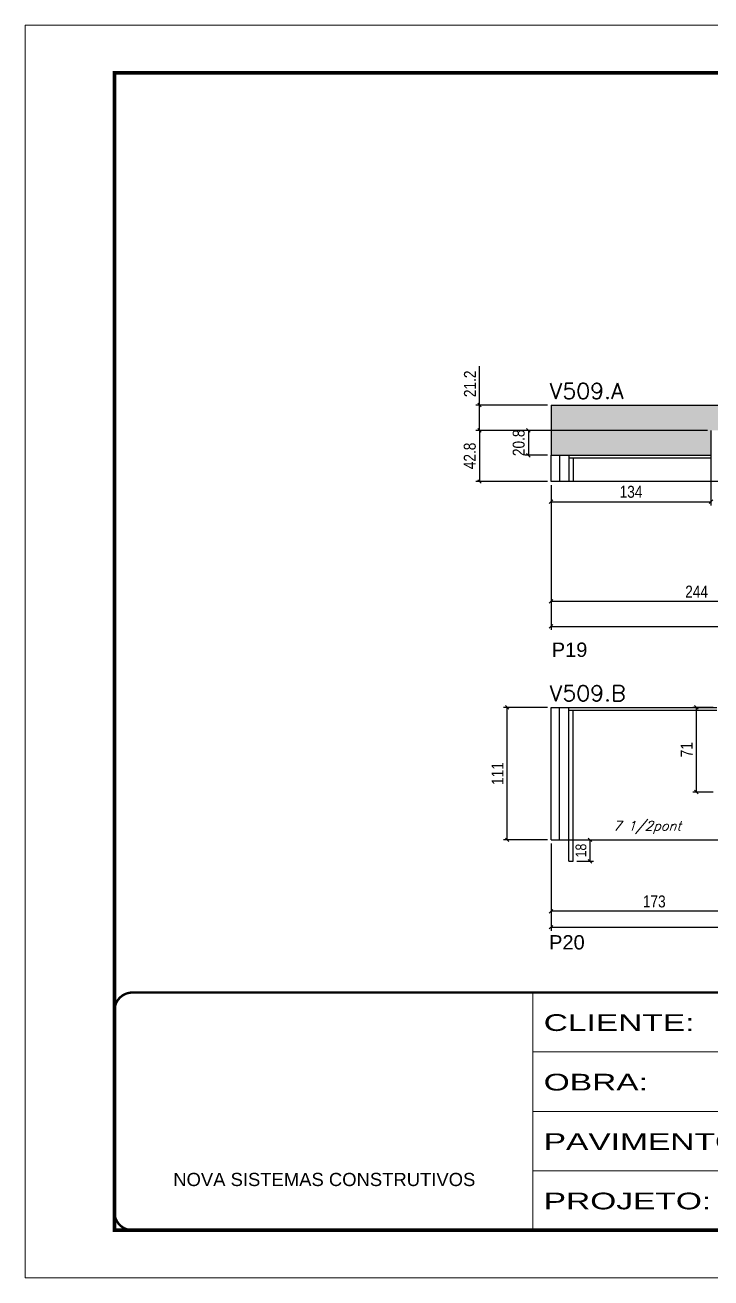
# Model space of a CAD drawing. Extents: x -21493 to -15213, y -12134 to 11887.
# Drawn here: x -16725 to -16150, y 7392 to 8442 of the extents above; entities that cross this region are included whole.
import ezdxf

# ---------------------------------------------------------------- set-up
doc = ezdxf.new("R2010")
doc.units = 0
doc.linetypes.add('CONTINUO', pattern=[0])
doc.linetypes.add('DASHED', pattern=[0.75, 0.5, -0.25])
for name, color, linetype in [('5', 5, 'Continuous'), ('COTA', 241, 'Continuous'), ('Painéis', 200, 'Continuous'), ('SARR_2.2x7', 40, 'Continuous'), ('SARR_3.5x7', 81, 'Continuous'), ('texto', 7, 'Continuous')]:
    doc.layers.add(name, color=color, linetype=linetype)
for name, color, linetype, lineweight in [('Folhas', 255, 'Continuous', 9), ('SARRAFO DE PRESSAO', 251, 'DASHED', 9), ('Texto Seção', 7, 'Continuous', 15)]:
    doc.layers.add(name, color=color, linetype=linetype, lineweight=lineweight)
doc.styles.add('ARIAL', font='arial.ttf')
doc.styles.add('COTA TECNICA', font='techl___.ttf', dxfattribs={"height": 10})
doc.styles.add('COTA TECNICA-50', font='techl___.ttf', dxfattribs={"height": 9})
doc.styles.add('REGUA-120', font='ROMANS.shx', dxfattribs={"height": 15})
doc.styles.add('Romans', font='romans.shx')
doc.styles.get("Standard").update_dxf_attribs({"font": 'arial.ttf'})
doc.styles.add('Tecnologia', font='')
doc.styles.get('Tecnologia').set_extended_font_data('Forgotten Futurist')
doc.dimstyles.new('COTA PAINEL-50', dxfattribs={"dimtxt": 9, "dimasz": 3, "dimexe": 3, "dimexo": 3, "dimgap": 3, "dimtad": 1, "dimdec": 1, "dimzin": 12, "dimdsep": 46, "dimtxsty": 'COTA TECNICA-50', "dimblk1": 'OBLIQUE', "dimblk2": 'OBLIQUE', "dimsah": 1, "dimcen": 0.9, "dimclrd": 4, "dimclre": 4, "dimclrt": 240, "dimadec": 1, "dimazin": 3, "dimtfac": 1, "dimtdec": 1, "dimtmove": 0, "dimatfit": 3, "dimfxl": 1, "dimtolj": 1, "dimtzin": 12, "dimarcsym": 0})
doc.dimstyles.new('PAINEL', dxfattribs={"dimtxt": 10, "dimasz": 3, "dimexe": 3, "dimexo": 3, "dimgap": 3, "dimtad": 1, "dimdec": 1, "dimzin": 12, "dimdsep": 46, "dimtxsty": 'COTA TECNICA', "dimblk1": 'OBLIQUE', "dimblk2": 'OBLIQUE', "dimsah": 1, "dimcen": 0.9, "dimclrd": 4, "dimclre": 4, "dimclrt": 240, "dimadec": 1, "dimazin": 3, "dimtfac": 1, "dimtdec": 1, "dimtmove": 0, "dimatfit": 3, "dimfxl": 1, "dimtolj": 1, "dimtzin": 12, "dimarcsym": 0})

# ---------------------------------------------------------------- blocks, each defined once
blk = doc.blocks.new('_Oblique')
at = {"color": 0, "linetype": 'ByBlock', "lineweight": -2}
blk.add_line((-0.5, -0.5), (0.5, 0.5), dxfattribs=at)
blk = doc.blocks.new('*D451')
at = {"layer": 'COTA', "color": 4, "linetype": 'ByBlock', "lineweight": -2, "transparency": 16777216}
for p, q in [((-16284, 8056), (-16284, 7955.6)), ((-16040, 8056), (-16040, 7955.6)), ((-16284, 7958.6), (-16040, 7958.6))]:
    blk.add_line(p, q, dxfattribs=at)
at = {"layer": 'Defpoints', "color": 0, "linetype": 'ByBlock', "transparency": 16777216}
for p in [(-16284, 8059), (-16040, 8059), (-16040, 7958.6)]:
    blk.add_point(p, dxfattribs=at)
at = {"layer": 'COTA', "color": 4, "linetype": 'ByBlock', "lineweight": -2, "transparency": 16777216, "xscale": 3, "yscale": 3, "zscale": 3, "rotation": 180}
blk.add_blockref('_Oblique', (-16284, 7958.6), dxfattribs=at)
at = {"layer": 'COTA', "color": 4, "linetype": 'ByBlock', "lineweight": -2, "transparency": 16777216, "xscale": 3, "yscale": 3, "zscale": 3}
blk.add_blockref('_Oblique', (-16040, 7958.6), dxfattribs=at)
at = {"layer": 'COTA', "color": 240, "linetype": 'ByBlock', "transparency": 16777216, "insert": (-16162, 7966.7), "char_height": 10, "attachment_point": 5, "style": 'COTA TECNICA'}
blk.add_mtext('\\A1;244', dxfattribs=at)
blk = doc.blocks.new('*D1042')
at = {"layer": 'Defpoints', "color": 0, "ltscale": 25, "transparency": 16777216}
for p in [(-16150, 8101.8), (-16303, 8081), (-16284, 8081)]:
    blk.add_point(p, dxfattribs=at)
at = {"layer": 'SARR_3.5x7', "color": 4, "lineweight": -2, "ltscale": 25, "transparency": 16777216}
for p, q in [((-16153, 8101.8), (-16306, 8101.8)), ((-16303, 8101.8), (-16303, 8081)), ((-16287, 8081), (-16306, 8081))]:
    blk.add_line(p, q, dxfattribs=at)
at = {"layer": 'SARR_3.5x7', "color": 4, "lineweight": -2, "ltscale": 25, "transparency": 16777216, "xscale": 3, "yscale": 3, "zscale": 3}
for p, rotation in [((-16303, 8101.8), 90), ((-16303, 8081), 270)]:
    blk.add_blockref('_Oblique', p, dxfattribs=dict(at, rotation=rotation))
at = {"layer": 'SARR_3.5x7', "color": 240, "ltscale": 25, "transparency": 16777216, "insert": (-16311.1, 8091.4), "char_height": 10, "attachment_point": 5, "rotation": 90, "style": 'COTA TECNICA'}
blk.add_mtext('\\A1;20.8', dxfattribs=at)
blk = doc.blocks.new('*D1043')
at = {"layer": 'Defpoints', "color": 0, "ltscale": 25, "transparency": 16777216}
for p in [(-16150, 8077.3), (-16284, 8059), (-16150, 8042)]:
    blk.add_point(p, dxfattribs=at)
at = {"layer": 'SARR_3.5x7', "color": 4, "lineweight": -2, "ltscale": 25, "transparency": 16777216}
for p, q in [((-16150, 8074.3), (-16150, 8039)), ((-16284, 8056), (-16284, 8039)), ((-16284, 8042), (-16150, 8042))]:
    blk.add_line(p, q, dxfattribs=at)
at = {"layer": 'SARR_3.5x7', "color": 4, "lineweight": -2, "ltscale": 25, "transparency": 16777216, "xscale": 3, "yscale": 3, "zscale": 3, "rotation": 180}
blk.add_blockref('_Oblique', (-16284, 8042), dxfattribs=at)
at = {"layer": 'SARR_3.5x7', "color": 4, "lineweight": -2, "ltscale": 25, "transparency": 16777216, "xscale": 3, "yscale": 3, "zscale": 3}
blk.add_blockref('_Oblique', (-16150, 8042), dxfattribs=at)
at = {"layer": 'SARR_3.5x7', "color": 240, "ltscale": 25, "transparency": 16777216, "insert": (-16217, 8050.3), "char_height": 10, "attachment_point": 5, "style": 'COTA TECNICA'}
blk.add_mtext('\\A1;134', dxfattribs=at)
blk = doc.blocks.new('*D1063')
at = {"layer": 'Defpoints', "color": 0, "ltscale": 25, "transparency": 16777216}
for p in [(-16150, 8101.8), (-16344, 8059), (-16284, 8059)]:
    blk.add_point(p, dxfattribs=at)
at = {"layer": 'SARR_3.5x7', "color": 4, "lineweight": -2, "ltscale": 25, "transparency": 16777216}
for p, q in [((-16153, 8101.8), (-16347, 8101.8)), ((-16344, 8101.8), (-16344, 8059)), ((-16287, 8059), (-16347, 8059))]:
    blk.add_line(p, q, dxfattribs=at)
at = {"layer": 'SARR_3.5x7', "color": 4, "lineweight": -2, "ltscale": 25, "transparency": 16777216, "xscale": 3, "yscale": 3, "zscale": 3}
for p, rotation in [((-16344, 8101.8), 90), ((-16344, 8059), 270)]:
    blk.add_blockref('_Oblique', p, dxfattribs=dict(at, rotation=rotation))
at = {"layer": 'SARR_3.5x7', "color": 240, "ltscale": 25, "transparency": 16777216, "insert": (-16352.1, 8080.4), "char_height": 10, "attachment_point": 5, "rotation": 90, "style": 'COTA TECNICA'}
blk.add_mtext('\\A1;42.8', dxfattribs=at)
blk = doc.blocks.new('*D1064')
at = {"layer": 'Defpoints', "color": 0, "ltscale": 25, "transparency": 16777216}
for p in [(-16344, 8123), (-16284, 8123), (-16284, 8101.8)]:
    blk.add_point(p, dxfattribs=at)
at = {"layer": 'SARR_3.5x7', "color": 4, "lineweight": -2, "ltscale": 25, "transparency": 16777216}
for p, q in [((-16344, 8123), (-16344, 8155.7)), ((-16287, 8123), (-16347, 8123)), ((-16344, 8101.8), (-16344, 8123)), ((-16287, 8101.8), (-16347, 8101.8))]:
    blk.add_line(p, q, dxfattribs=at)
at = {"layer": 'SARR_3.5x7', "color": 4, "lineweight": -2, "ltscale": 25, "transparency": 16777216, "xscale": 3, "yscale": 3, "zscale": 3}
for p, rotation in [((-16344, 8123), 90), ((-16344, 8101.8), 270)]:
    blk.add_blockref('_Oblique', p, dxfattribs=dict(at, rotation=rotation))
at = {"layer": 'SARR_3.5x7', "color": 240, "ltscale": 25, "transparency": 16777216, "insert": (-16352, 8140.8), "char_height": 10, "attachment_point": 5, "rotation": 90, "style": 'COTA TECNICA'}
blk.add_mtext('\\A1;21.2', dxfattribs=at)
blk = doc.blocks.new('*D1065')
at = {"layer": 'COTA', "color": 4, "lineweight": -2, "ltscale": 25, "transparency": 16777216}
for p, q in [((-16284, 7755.7), (-16284, 7695.8)), ((-16111, 7755.7), (-16111, 7695.8)), ((-16111, 7698.8), (-16284, 7698.8))]:
    blk.add_line(p, q, dxfattribs=at)
at = {"layer": 'Defpoints', "color": 0, "ltscale": 25, "transparency": 16777216}
for p in [(-16284, 7758.7), (-16111, 7758.7), (-16284, 7698.8)]:
    blk.add_point(p, dxfattribs=at)
at = {"layer": 'COTA', "color": 4, "lineweight": -2, "ltscale": 25, "transparency": 16777216, "xscale": 3, "yscale": 3, "zscale": 3, "rotation": 180}
blk.add_blockref('_Oblique', (-16284, 7698.8), dxfattribs=at)
at = {"layer": 'COTA', "color": 4, "lineweight": -2, "ltscale": 25, "transparency": 16777216, "xscale": 3, "yscale": 3, "zscale": 3}
blk.add_blockref('_Oblique', (-16111, 7698.8), dxfattribs=at)
at = {"layer": 'COTA', "color": 240, "ltscale": 25, "transparency": 16777216, "insert": (-16197.5, 7707), "char_height": 10, "attachment_point": 5, "style": 'COTA TECNICA'}
blk.add_mtext('\\A1;173', dxfattribs=at)
blk = doc.blocks.new('*D1066')
at = {"layer": 'COTA', "color": 4, "lineweight": -2, "ltscale": 25, "transparency": 16777216}
for p, q in [((-16287, 7869.7), (-16323.8, 7869.7)), ((-16320.8, 7758.7), (-16320.8, 7869.7)), ((-16287, 7758.7), (-16323.8, 7758.7))]:
    blk.add_line(p, q, dxfattribs=at)
at = {"layer": 'Defpoints', "color": 0, "ltscale": 25, "transparency": 16777216}
for p in [(-16320.8, 7869.7), (-16284, 7869.7), (-16284, 7758.7)]:
    blk.add_point(p, dxfattribs=at)
at = {"layer": 'COTA', "color": 4, "lineweight": -2, "ltscale": 25, "transparency": 16777216, "xscale": 3, "yscale": 3, "zscale": 3}
for p, rotation in [((-16320.8, 7869.7), 90), ((-16320.8, 7758.7), 270)]:
    blk.add_blockref('_Oblique', p, dxfattribs=dict(at, rotation=rotation))
at = {"layer": 'COTA', "color": 240, "ltscale": 25, "transparency": 16777216, "insert": (-16328.9, 7814.2), "char_height": 10, "attachment_point": 5, "rotation": 90, "style": 'COTA TECNICA'}
blk.add_mtext('\\A1;111', dxfattribs=at)
blk = doc.blocks.new('*D475')
at = {"layer": 'COTA', "color": 4, "lineweight": -2, "ltscale": 25, "transparency": 16777216}
for p, q in [((-15494, 7802.7), (-15494, 7682.5)), ((-16284, 7755.7), (-16284, 7682.5)), ((-16284, 7685.5), (-15494, 7685.5))]:
    blk.add_line(p, q, dxfattribs=at)
at = {"layer": 'Defpoints', "color": 0, "ltscale": 25, "transparency": 16777216}
for p in [(-15494, 7805.7), (-16284, 7758.7), (-15494, 7685.5)]:
    blk.add_point(p, dxfattribs=at)
at = {"layer": 'COTA', "color": 4, "lineweight": -2, "ltscale": 25, "transparency": 16777216, "xscale": 3, "yscale": 3, "zscale": 3, "rotation": 180}
blk.add_blockref('_Oblique', (-16284, 7685.5), dxfattribs=at)
at = {"layer": 'COTA', "color": 4, "lineweight": -2, "ltscale": 25, "transparency": 16777216, "xscale": 3, "yscale": 3, "zscale": 3}
blk.add_blockref('_Oblique', (-15494, 7685.5), dxfattribs=at)
at = {"layer": 'COTA', "color": 240, "ltscale": 25, "transparency": 16777216, "insert": (-15889, 7693.6), "char_height": 10, "attachment_point": 5, "style": 'COTA TECNICA'}
blk.add_mtext('\\A1;790', dxfattribs=at)
blk = doc.blocks.new('*D476')
at = {"layer": 'COTA', "color": 4, "lineweight": -2, "ltscale": 25, "transparency": 16777216}
for p, q in [((-16284, 8056), (-16284, 7934.6)), ((-15564, 8009), (-15564, 7934.6)), ((-16284, 7937.6), (-15564, 7937.6))]:
    blk.add_line(p, q, dxfattribs=at)
at = {"layer": 'Defpoints', "color": 0, "ltscale": 25, "transparency": 16777216}
for p in [(-16284, 8059), (-15564, 8012), (-15564, 7937.6)]:
    blk.add_point(p, dxfattribs=at)
at = {"layer": 'COTA', "color": 4, "lineweight": -2, "ltscale": 25, "transparency": 16777216, "xscale": 3, "yscale": 3, "zscale": 3, "rotation": 180}
blk.add_blockref('_Oblique', (-16284, 7937.6), dxfattribs=at)
at = {"layer": 'COTA', "color": 4, "lineweight": -2, "ltscale": 25, "transparency": 16777216, "xscale": 3, "yscale": 3, "zscale": 3}
blk.add_blockref('_Oblique', (-15564, 7937.6), dxfattribs=at)
at = {"layer": 'COTA', "color": 240, "ltscale": 25, "transparency": 16777216, "insert": (-15924, 7945.8), "char_height": 10, "attachment_point": 5, "style": 'COTA TECNICA'}
blk.add_mtext('\\A1;720', dxfattribs=at)
blk = doc.blocks.new('*D1073')
at = {"layer": 'COTA', "color": 4, "lineweight": -2, "ltscale": 25, "transparency": 16777216}
for p, q in [((-16148, 7869.7), (-16165.3, 7869.7)), ((-16162.3, 7869.7), (-16162.3, 7798.7)), ((-16148, 7798.7), (-16165.3, 7798.7))]:
    blk.add_line(p, q, dxfattribs=at)
at = {"layer": 'Defpoints', "color": 0, "ltscale": 25, "transparency": 16777216}
for p in [(-16145, 7869.7), (-16162.3, 7798.7), (-16145, 7798.7)]:
    blk.add_point(p, dxfattribs=at)
at = {"layer": 'COTA', "color": 4, "lineweight": -2, "ltscale": 25, "transparency": 16777216, "xscale": 3, "yscale": 3, "zscale": 3}
for p, rotation in [((-16162.3, 7869.7), 90), ((-16162.3, 7798.7), 270)]:
    blk.add_blockref('_Oblique', p, dxfattribs=dict(at, rotation=rotation))
at = {"layer": 'COTA', "color": 240, "ltscale": 25, "transparency": 16777216, "insert": (-16170.4, 7834.2), "char_height": 10, "attachment_point": 5, "rotation": 90, "style": 'COTA TECNICA'}
blk.add_mtext('\\A1;71', dxfattribs=at)
blk = doc.blocks.new('*D1157')
at = {"layer": 'COTA', "color": 4, "lineweight": -2, "transparency": 16777216}
for p, q in [((-16262.5, 7758.7), (-16248.3, 7758.7)), ((-16251.3, 7740.7), (-16251.3, 7758.7)), ((-16262.5, 7740.7), (-16248.3, 7740.7))]:
    blk.add_line(p, q, dxfattribs=at)
at = {"layer": 'Defpoints', "color": 0, "transparency": 16777216}
for p in [(-16265.5, 7758.7), (-16251.3, 7758.7), (-16265.5, 7740.7)]:
    blk.add_point(p, dxfattribs=at)
at = {"layer": 'COTA', "color": 4, "lineweight": -2, "transparency": 16777216, "xscale": 3, "yscale": 3, "zscale": 3}
for p, rotation in [((-16251.3, 7758.7), 90), ((-16251.3, 7740.7), 270)]:
    blk.add_blockref('_Oblique', p, dxfattribs=dict(at, rotation=rotation))
at = {"layer": 'COTA', "color": 240, "transparency": 16777216, "insert": (-16258.9, 7749.7), "char_height": 9, "attachment_point": 5, "rotation": 90, "style": 'COTA TECNICA-50'}
blk.add_mtext('\\A1;18', dxfattribs=at)
blk = doc.blocks.new('9999999999')
at = {"color": 30, "linetype": 'CONTINUO'}
for p, q in [((98564.6, 34230.2), (98564.6, 34429.4)), ((98564.6, 34379.6), (99584, 34379.6)), ((98564.6, 34329.8), (99488, 34329.8)), ((98564.6, 34280), (99488, 34280))]:
    blk.add_line(p, q, dxfattribs=at)
at = {"color": 30, "linetype": 'CONTINUO', "const_width": 2}
blk.add_lwpolyline([(99584, 34230.2), (99584, 34414.4, 0.414214), (99569, 34429.4), (98229, 34429.4, 0.414214), (98214, 34414.4), (98214, 34245.2, 0.414214), (98229, 34230.2), (99584, 34230.2)], format="xyb", dxfattribs=at)
at = {"layer": 'Folhas'}
blk.add_lwpolyline([(98139, 34190.2), (99624, 34190.2), (99624, 35240.2), (98139, 35240.2)], close=True, dxfattribs=at)
at = {"layer": 'Folhas', "color": 30, "const_width": 3}
blk.add_lwpolyline([(98214, 34230.2), (99584, 34230.2), (99584, 35200.2), (98214, 35200.2)], close=True, dxfattribs=at)
at = {"color": 7, "linetype": 'Continuous', "ltscale": 5, "style": 'ARIAL'}
blk.add_text('NOVA SISTEMAS CONSTRUTIVOS', height=11.059, dxfattribs=at).set_placement((98263.2, 34267.2))
at = {"layer": 'Folhas', "color": 7, "style": 'Tecnologia', "width": 1.5}
for s, p in [('CLIENTE:', (98573.7, 34397.2)), ('OBRA:', (98573.7, 34347.3)), ('PAVIMENTO:', (98573.7, 34297.5)), ('PROJETO:', (98573.7, 34247.7))]:
    blk.add_text(s, height=14, dxfattribs=at).set_placement(p)

msp = doc.modelspace()

# ---------------------------------------------------------------- hatches: boundary and pattern name
at = {"layer": 'COTA', "linetype": 'ByBlock'}
h = msp.add_hatch(dxfattribs=at)
h.set_pattern_fill('AR-CONC', color=256, scale=0.03)
h.set_pattern_definition([(50, (-153862.1976, -15651.098), (5.46554007, -0.47817257), [0.5715, -6.2865]), (355, (-153862.1976, -15651.098), (-1.05730264, 5.73170536), [0.4572, -5.02921753]), (100.4514447, (-153861.742, -15651.1376), (4.40823741, 5.25353256), [0.48570026, -5.34270734]), (46.1842, (-153862.1976, -15649.574), (8.13237123, -1.26126984), [0.85725, -9.42975]), (96.6355576, (-153861.52, -15649.679), (7.122124, 7.42278374), [0.7285507, -8.01406824]), (351.184151, (-153862.198, -15649.574), (7.122124, 7.42278374), [0.685799, -7.54379196]), (21, (-153861.4356, -15649.955), (4.54843174, -3.06795595), [0.5715, -6.2865]), (326, (-153861.4356, -15649.955), (1.85406085, 5.52563898), [0.4572, -5.0292]), (71.451445, (-153861.0566, -15650.2105), (6.40249258, 2.45768307), [0.48570026, -5.34269813]), (37.5, (-153862.1976, -15651.0978), (0.092658098, 2.536651166), [0, -4.96824, 0, -5.1054, 0, -5.04825]), (7.5, (-153862.1976, -15651.0978), (2.004589875, 3.005417245), [0, -2.91084, 0, -4.85394, 0, -1.92405]), (327.5, (-153863.8969, -15651.0978), (4.067717855, -0.17186232), [0, -1.905, 0, -5.9436, 0, -7.8867]), (317.5, (-153864.659, -15651.0978), (4.44387544, 0.76279473), [0, -2.4765, 0, -3.94716, 0, -5.6007])])
h.paths.add_polyline_path([(-16283.99, 8122.96), (-16283.99, 8080.96), (-16149.99, 8080.96), (-16149.99, 8099.56), (-16149.99, 8101.76), (-15563.99, 8101.76), (-15563.99, 8122.96)])

# ---------------------------------------------------------------- linework, layer by layer
for q in [(-15563.99, 8122.96), (-16283.99, 8080.96)]:
    msp.add_line((-16283.99, 8122.96), q, dxfattribs=at)
at = {"layer": 'Painéis', "linetype": 'ByBlock'}
for p, q in [((-16149.99, 8101.76), (-16149.99, 8080.96)), ((-16283.99, 8080.96), (-16149.99, 8080.96)), ((-16283.99, 8058.96), (-16283.99, 8080.96)), ((-15706.99, 8058.96), (-16283.99, 8058.96))]:
    msp.add_line(p, q, dxfattribs=at)
at = {"layer": 'Painéis', "ltscale": 25}
for p, q in [((-16283.99, 7869.66), (-16144.99, 7869.66)), ((-16283.99, 7758.66), (-16283.99, 7869.66)), ((-16283.99, 7758.66), (-16110.99, 7758.66))]:
    msp.add_line(p, q, dxfattribs=at)
at = {"layer": 'SARR_2.2x7', "linetype": 'Continuous'}
for p, q in [((-16276.99, 8080.96), (-16276.99, 8058.96)), ((-16268.99, 8078.76), (-16149.99, 8078.76)), ((-16276.99, 7758.66), (-16276.99, 7869.66)), ((-16268.99, 7867.46), (-16144.99, 7867.46))]:
    msp.add_line(p, q, dxfattribs=at)
at = {"layer": 'SARR_3.5x7'}
for p, q in [((-16149.99, 8099.56), (-16149.99, 8058.96)), ((-16268.99, 8080.96), (-16268.99, 8058.96)), ((-16265.49, 8078.76), (-16265.49, 8058.96)), ((-16268.99, 7740.66), (-16268.99, 7869.66)), ((-16265.49, 7740.66), (-16265.49, 7867.46)), ((-16268.99, 7740.66), (-16265.49, 7740.66))]:
    msp.add_line(p, q, dxfattribs=at)

# ---------------------------------------------------------------- block references
at = {"layer": 'SARRAFO DE PRESSAO', "color": 6, "linetype": 'ByBlock'}
msp.add_blockref('9999999999', (-114863.89, -26798.7), dxfattribs=at)

# ---------------------------------------------------------------- texts
at = {"layer": '5', "linetype": 'Continuous'}
for s, p in [('P19', (-16283.39, 7912)), ('P20', (-16285.63, 7666.78))]:
    msp.add_text(s, height=12, rotation=359.99996, dxfattribs=at).set_placement(p)
at = {"layer": 'texto', "color": 2, "insert": (-16203.62, 7769.1), "char_height": 8, "attachment_point": 5, "style": 'Romans'}
msp.add_mtext('{\\Q19;\\C256;7 1/2pont}', dxfattribs=at)
at = {"layer": 'Texto Seção', "style": 'REGUA-120', "width": 1.05}
for s, p in [('V509.A', (-16285.14, 8128.32)), ('V509.B', (-16285.14, 7875.02))]:
    msp.add_text(s, height=13, dxfattribs=at).set_placement(p)

# ---------------------------------------------------------------- dimensions: what is measured, and where the dimension line sits
at = {"layer": 'COTA', "linetype": 'ByBlock'}
dim = msp.add_aligned_dim(p1=(-16283.99, 8058.96), p2=(-16039.99, 8058.96), distance=-100.33, dimstyle='PAINEL', dxfattribs=at)
dim.commit()
dim.dimension.update_dxf_attribs({"geometry": '*D451', "text_midpoint": (-16161.99, 7966.7)})
at = {"layer": 'COTA', "ltscale": 25}
for base, p1, p2, picture, middle in [((-15563.99, 7937.65), (-16283.99, 8058.96), (-15563.99, 8011.96), '*D476', (-15923.99, 7945.75)), ((-15493.99, 7685.46), (-16283.99, 7758.66), (-15493.99, 7805.66), '*D475', (-15888.99, 7693.59)), ((-16283.99, 7698.81), (-16110.99, 7758.66), (-16283.99, 7758.66), '*D1065', (-16197.49, 7707.03))]:
    dim = msp.add_linear_dim(base=base, p1=p1, p2=p2, dimstyle='PAINEL', dxfattribs=at)
    dim.commit()
    dim.dimension.update_dxf_attribs({"geometry": picture, "text_midpoint": middle})
for base, p1, p2, picture, middle in [((-16320.81, 7869.66), (-16283.99, 7758.66), (-16283.99, 7869.66), '*D1066', (-16328.87, 7814.16)), ((-16162.3, 7798.66), (-16144.99, 7869.66), (-16144.99, 7798.66), '*D1073', (-16170.37, 7834.16))]:
    dim = msp.add_linear_dim(base=base, p1=p1, p2=p2, angle=90, dimstyle='PAINEL', dxfattribs=at)
    dim.commit()
    dim.dimension.update_dxf_attribs({"geometry": picture, "text_midpoint": middle})
at = {"layer": 'COTA'}
dim = msp.add_linear_dim(base=(-16251.32, 7758.66), p1=(-16265.49, 7740.66), p2=(-16265.49, 7758.66), angle=90, dimstyle='COTA PAINEL-50', dxfattribs=at)
dim.commit()
dim.dimension.update_dxf_attribs({"geometry": '*D1157', "text_midpoint": (-16258.9, 7749.66)})
at = {"layer": 'SARR_3.5x7', "ltscale": 25}
for base, p1, p2, picture, middle in [((-16343.96, 8122.96), (-16283.99, 8101.76), (-16283.99, 8122.96), '*D1064', (-16352.02, 8140.83)), ((-16343.96, 8058.96), (-16149.99, 8101.76), (-16283.99, 8058.96), '*D1063', (-16352.05, 8080.36))]:
    dim = msp.add_linear_dim(base=base, p1=p1, p2=p2, angle=90, dimstyle='PAINEL', dxfattribs=at)
    dim.commit()
    dim.dimension.update_dxf_attribs({"geometry": picture, "text_midpoint": middle})
dim = msp.add_linear_dim(base=(-16303.01, 8080.96), p1=(-16149.99, 8101.76), p2=(-16283.99, 8080.96), angle=90, dimstyle='PAINEL', dxfattribs=at)
dim.commit()
dim.dimension.update_dxf_attribs({"geometry": '*D1042', "text_midpoint": (-16303.01, 8091.36), "dimtype": 160})
dim = msp.add_linear_dim(base=(-16149.99, 8042.03), p1=(-16283.99, 8058.96), p2=(-16149.99, 8077.34), dimstyle='PAINEL', dxfattribs=at)
dim.commit()
dim.dimension.update_dxf_attribs({"geometry": '*D1043', "text_midpoint": (-16216.99, 8050.25)})

doc.saveas('drawing.dxf')
